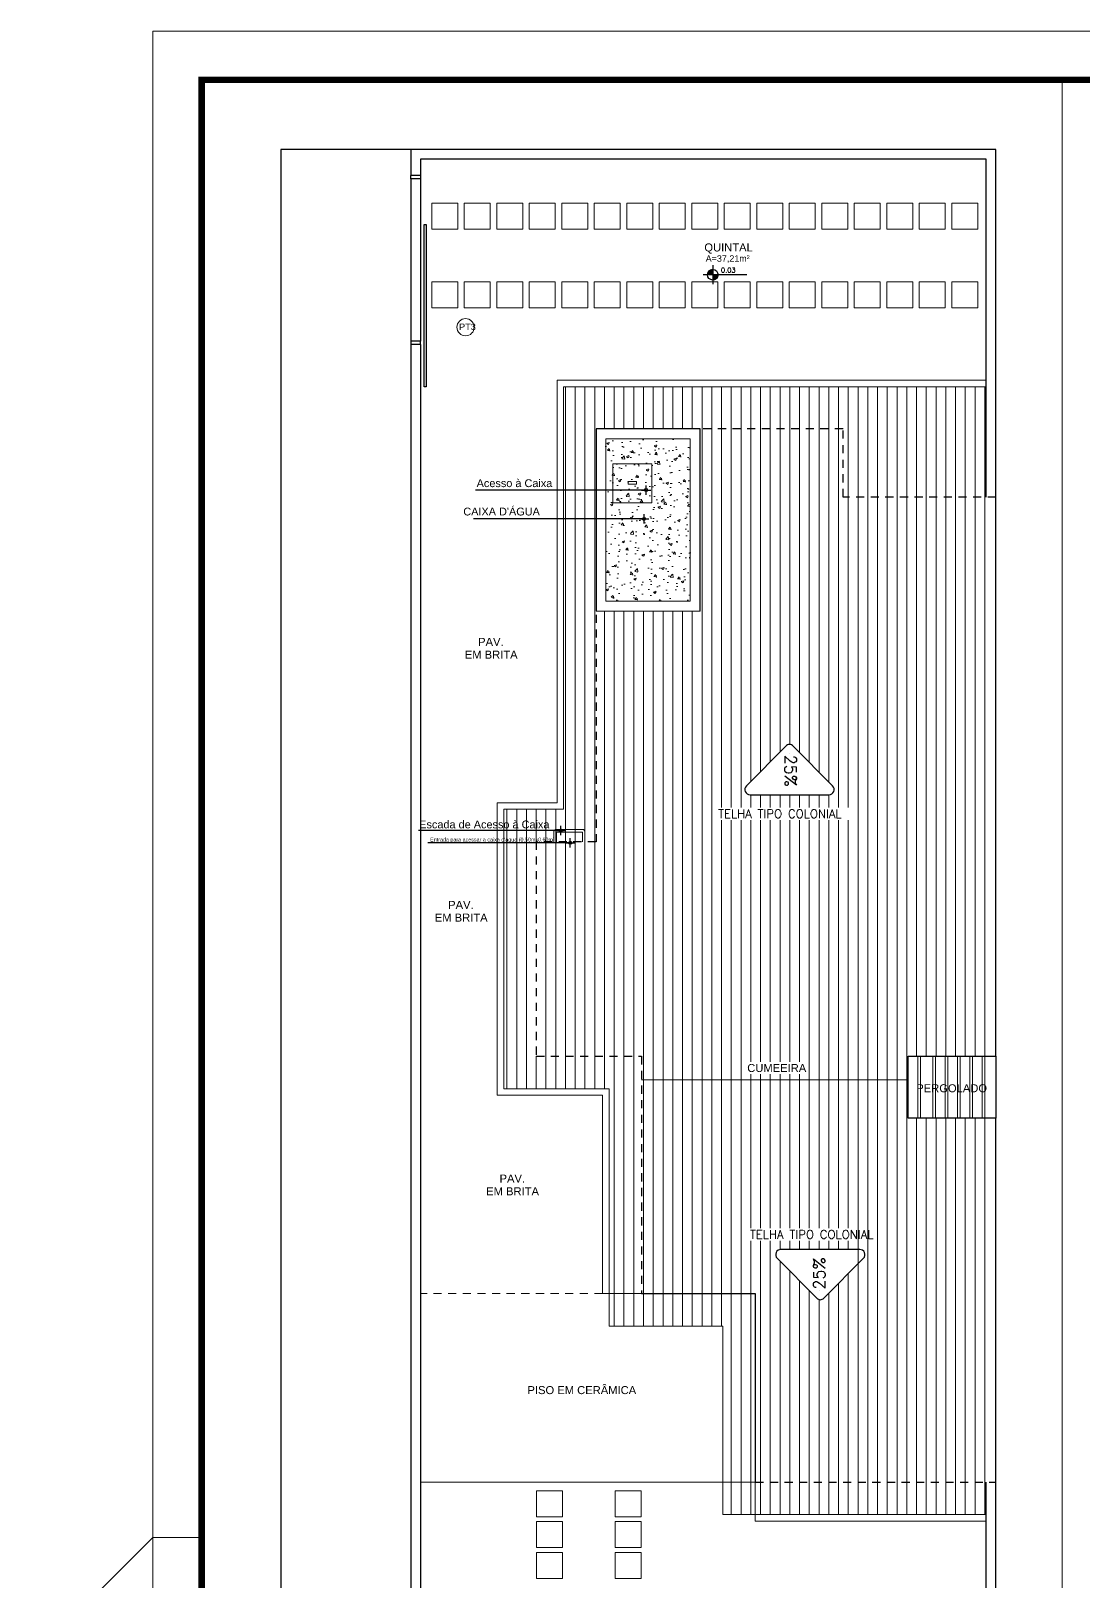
# Model space of a CAD drawing. Header units: millimetres. Extents: x 1345 to 2117, y 1214 to 1365.
# Drawn here: x 1521.14 to 1537.32, y 1272.5 to 1296.34 of the extents above; entities that cross this region are included whole.
import ezdxf

# ---------------------------------------------------------------- set-up
doc = ezdxf.new("R2010")
doc.units = ezdxf.units.MM
doc.header["$LTSCALE"] = 0.5
doc.linetypes.add('HIDDEN', pattern=[0.375, 0.25, -0.125])
doc.linetypes.add('HIDDEN2', pattern=[0.1875, 0.125, -0.0625])
for name, color, linetype in [('02', 2, 'Continuous'), ('08', 8, 'Continuous'), ('Cota', 8, 'Continuous'), ('DIVERSOS', 4, 'Continuous'), ('ESQUADRIA', 3, 'Continuous'), ('ESQUADRIAS', 3, 'Continuous'), ('parede', 2, 'Continuous'), ('PISO', 8, 'Continuous'), ('PORTAS', 3, 'Continuous'), ('PROJEÇÃO', 8, 'HIDDEN2'), ('texto pequeno', 3, 'Continuous'), ('TEXTO2', 3, 'Continuous'), ('TXT_0', 7, 'Continuous')]:
    doc.layers.add(name, color=color, linetype=linetype)
doc.layers.add('E-TXT-W', color=7, linetype='Continuous', lineweight=15)
doc.styles.add('ADITIVOCAD', font='ROMANS.shx')
doc.styles.add('SANSSERIF', font='sas_____.pfb', dxfattribs={"height": 1})
doc.styles.get("Standard").update_dxf_attribs({"font": 'arial.ttf'})
doc.dimstyles.new('ESCALA50', dxfattribs={"dimtxt": 0.1, "dimasz": 0.05, "dimexe": 0.18, "dimexo": 0.06, "dimgap": 0.1, "dimtad": 1, "dimzin": 4, "dimdsep": 46, "dimtxsty": 'Standard', "dimblk": 'BOLA', "dimcen": -0.06, "dimse1": 1, "dimse2": 1, "dimclrd": 7, "dimclrt": 7, "dimadec": 0, "dimazin": 0, "dimtfac": 1, "dimtix": 1, "dimtmove": 0, "dimatfit": 3, "dimldrblk": 'BOLA', "dimfxl": 0, "dimtolj": 1, "dimtzin": 4, "dimarcsym": 0})

# ---------------------------------------------------------------- blocks, each defined once
blk = doc.blocks.new('Adc_nivelpl')
h = blk.add_hatch()
h.set_pattern_fill('_U', color=256, scale=0.005, angle=45, style=0, double=1)
h.set_pattern_definition([(45, (-5.8772514, -3.5161936), (-0.003535534, 0.003535534), []), (135, (-5.8772514, -3.5161936), (-0.003535534, -0.003535534), [])])
h.paths.add_polyline_path([(0.195, -0.087, 0.414214), (0.087, -0.195), (0.195, -0.195)])
h.paths.add_polyline_path([(0.195, -0.195), (0.195, -0.304, 0.414214), (0.304, -0.195)])
for p, q in [((0.195, 0), (0.195, -0.391)), ((0.896, -0.195), (0, -0.195))]:
    blk.add_line(p, q)
blk.add_circle((0.195, -0.195), 0.109)
at = {"flags": 8}
blk.add_attdef('NIVEL', (0.364, -0.15), '', height=0.1, dxfattribs=at)
blk = doc.blocks.new('ADC_SETA3')
blk.add_lwpolyline([(-0.303, 0), (0.303, 0, 0.668179), (0.332, 0.068), (0.028, 0.375, 0.414214), (-0.028, 0.375), (-0.332, 0.068, 0.668179), (-0.303, 0), (-0.303, 0)], format="xyb")
blk = doc.blocks.new('BOLA')
for p, q in [((-1.44, 0), (1.44, 0)), ((0, -1.44), (0, 1.44))]:
    blk.add_line(p, q)
blk.add_circle((0, 0), 0.452)

msp = doc.modelspace()

# ---------------------------------------------------------------- hatches: boundary and pattern name
at = {"layer": 'DIVERSOS', "lineweight": 18}
h = msp.add_hatch(dxfattribs=at)
h.set_pattern_fill('AR-CONC', color=251, scale=0.002, style=0)
h.set_pattern_definition([(50, (160.2281, -8.3435), (0.36436934, -0.03187817), [0.0381, -0.4191]), (355, (160.2281, -8.3435), (-0.07048565, 0.382113286), [0.03048, -0.33528]), (100.451, (160.25846, -8.34616), (0.293885003, 0.350233376), [0.03238, -0.35618]), (46.1842, (160.2281, -8.2419), (0.54215808, -0.08408466), [0.05715, -0.62865]), (96.6356, (160.2733, -8.2489), (0.47480847, 0.49485111), [0.04857, -0.53427]), (351.184, (160.2281, -8.2419), (0.47480921, 0.49485024), [0.04572, -0.50292]), (21, (160.2789, -8.2673), (0.30322976, -0.204531037), [0.0381, -0.4191]), (326, (160.2789, -8.2673), (0.12360406, 0.36837593), [0.03048, -0.33528]), (71.4514, (160.30417, -8.28435), (0.42683298, 0.163845715), [0.03238, -0.35618]), (37.5, (160.2281, -8.3435), (0.0061772065, 0.169110078), [0, -0.331216, 0, -0.34036, 0, -0.33655]), (7.5, (160.2281, -8.3435), (0.133639325, 0.20036115), [0, -0.194056, 0, -0.323596, 0, -0.12827]), (327.5, (160.11482, -8.3435), (0.27118119, -0.011457488), [0, -0.127, 0, -0.39624, 0, -0.52578]), (317.5, (160.06402, -8.3435), (0.296258363, 0.050852982), [0, -0.1651, 0, -0.263144, 0, -0.37338])])
h.paths.add_polyline_path([(1531.281, 1290.066), (1531.281, 1287.566), (1529.981, 1287.566), (1529.981, 1290.066)])
edge = h.paths.add_edge_path(flags=17)
edge.add_line((1531.281, 1290.066), (1531.106, 1289.916))

# ---------------------------------------------------------------- linework, layer by layer
at = {"color": 8}
for p, q in [((1526.981, 1294.066), (1526.981, 1291.566)), ((1527.131, 1294.066), (1527.131, 1291.566))]:
    msp.add_line(p, q, dxfattribs=at)
at = {"layer": '02', "lineweight": 18}
msp.add_lwpolyline([(1523.014, 1251.788), (1584.214, 1251.788), (1584.214, 1296.338), (1523.014, 1296.338)], close=True, dxfattribs=at)
at = {"layer": '02', "lineweight": 18, "const_width": 0.1}
msp.add_lwpolyline([(1523.764, 1252.538), (1583.464, 1252.538), (1583.464, 1295.588), (1523.764, 1295.588)], close=True, dxfattribs=at)
at = {"layer": '02', "lineweight": 18}
for points in [[(1523.764, 1260.937), (1523.764, 1295.588), (1536.999, 1295.588), (1536.999, 1252.538)], [(1553.614, 1252.538), (1553.614, 1295.588), (1536.999, 1295.616), (1536.999, 1261.799)], [(1523.014, 1251.788), (1521.139, 1251.788), (1521.139, 1271.288), (1523.014, 1273.163), (1523.764, 1273.163)]]:
    msp.add_lwpolyline(points, dxfattribs=at)
at = {"layer": '08', "color": 8, "lineweight": 15}
for points in [[(1527.303, 1293.688), (1527.703, 1293.688), (1527.703, 1293.288), (1527.303, 1293.288)], [(1527.803, 1293.688), (1528.203, 1293.688), (1528.203, 1293.288), (1527.803, 1293.288)], [(1528.303, 1293.688), (1528.703, 1293.688), (1528.703, 1293.288), (1528.303, 1293.288)], [(1528.803, 1293.688), (1529.203, 1293.688), (1529.203, 1293.288), (1528.803, 1293.288)], [(1529.303, 1293.688), (1529.703, 1293.688), (1529.703, 1293.288), (1529.303, 1293.288)], [(1529.803, 1293.688), (1530.203, 1293.688), (1530.203, 1293.288), (1529.803, 1293.288)], [(1530.303, 1293.688), (1530.703, 1293.688), (1530.703, 1293.288), (1530.303, 1293.288)], [(1530.803, 1293.688), (1531.203, 1293.688), (1531.203, 1293.288), (1530.803, 1293.288)], [(1531.303, 1293.688), (1531.703, 1293.688), (1531.703, 1293.288), (1531.303, 1293.288)], [(1531.803, 1293.688), (1532.203, 1293.688), (1532.203, 1293.288), (1531.803, 1293.288)], [(1532.303, 1293.688), (1532.703, 1293.688), (1532.703, 1293.288), (1532.303, 1293.288)], [(1532.803, 1293.688), (1533.203, 1293.688), (1533.203, 1293.288), (1532.803, 1293.288)], [(1533.303, 1293.688), (1533.703, 1293.688), (1533.703, 1293.288), (1533.303, 1293.288)], [(1533.803, 1293.688), (1534.203, 1293.688), (1534.203, 1293.288), (1533.803, 1293.288)], [(1534.303, 1293.688), (1534.703, 1293.688), (1534.703, 1293.288), (1534.303, 1293.288)], [(1534.803, 1293.688), (1535.203, 1293.688), (1535.203, 1293.288), (1534.803, 1293.288)], [(1535.303, 1293.688), (1535.703, 1293.688), (1535.703, 1293.288), (1535.303, 1293.288)], [(1527.303, 1292.081), (1527.703, 1292.081), (1527.703, 1292.481), (1527.303, 1292.481)], [(1527.803, 1292.081), (1528.203, 1292.081), (1528.203, 1292.481), (1527.803, 1292.481)], [(1528.303, 1292.081), (1528.703, 1292.081), (1528.703, 1292.481), (1528.303, 1292.481)], [(1528.803, 1292.081), (1529.203, 1292.081), (1529.203, 1292.481), (1528.803, 1292.481)], [(1529.303, 1292.081), (1529.703, 1292.081), (1529.703, 1292.481), (1529.303, 1292.481)], [(1529.803, 1292.081), (1530.203, 1292.081), (1530.203, 1292.481), (1529.803, 1292.481)], [(1530.303, 1292.081), (1530.703, 1292.081), (1530.703, 1292.481), (1530.303, 1292.481)], [(1530.803, 1292.081), (1531.203, 1292.081), (1531.203, 1292.481), (1530.803, 1292.481)], [(1531.303, 1292.081), (1531.703, 1292.081), (1531.703, 1292.481), (1531.303, 1292.481)], [(1531.803, 1292.081), (1532.203, 1292.081), (1532.203, 1292.481), (1531.803, 1292.481)], [(1532.303, 1292.081), (1532.703, 1292.081), (1532.703, 1292.481), (1532.303, 1292.481)], [(1532.803, 1292.081), (1533.203, 1292.081), (1533.203, 1292.481), (1532.803, 1292.481)], [(1533.303, 1292.081), (1533.703, 1292.081), (1533.703, 1292.481), (1533.303, 1292.481)], [(1533.803, 1292.081), (1534.203, 1292.081), (1534.203, 1292.481), (1533.803, 1292.481)], [(1534.303, 1292.081), (1534.703, 1292.081), (1534.703, 1292.481), (1534.303, 1292.481)], [(1534.803, 1292.081), (1535.203, 1292.081), (1535.203, 1292.481), (1534.803, 1292.481)], [(1535.303, 1292.081), (1535.703, 1292.081), (1535.703, 1292.481), (1535.303, 1292.481)], [(1528.916, 1273.483), (1528.916, 1273.883), (1529.316, 1273.883), (1529.316, 1273.483)], [(1530.523, 1273.483), (1530.523, 1273.883), (1530.123, 1273.883), (1530.123, 1273.483)], [(1528.916, 1273.008), (1528.916, 1273.408), (1529.316, 1273.408), (1529.316, 1273.008)], [(1530.523, 1273.008), (1530.523, 1273.408), (1530.123, 1273.408), (1530.123, 1273.008)], [(1528.916, 1272.533), (1528.916, 1272.933), (1529.316, 1272.933), (1529.316, 1272.533)], [(1530.523, 1272.533), (1530.523, 1272.933), (1530.123, 1272.933), (1530.123, 1272.533)]]:
    msp.add_lwpolyline(points, close=True, dxfattribs=at)
at = {"layer": 'Cota', "color": 0, "linetype": 'HIDDEN'}
for p, q in [((1533.631, 1290.216), (1531.433, 1290.216)), ((1533.631, 1289.169), (1533.631, 1290.216)), ((1535.981, 1289.169), (1533.631, 1289.169)), ((1529.831, 1287.357), (1529.831, 1283.866)), ((1529.831, 1283.866), (1528.911, 1283.866)), ((1528.911, 1283.866), (1528.911, 1280.566)), ((1528.911, 1280.566), (1530.531, 1280.566)), ((1530.531, 1280.566), (1530.531, 1276.916)), ((1532.281, 1274.016), (1535.981, 1274.016))]:
    msp.add_line(p, q, dxfattribs=at)
at = {"layer": 'Cota', "color": 0, "linetype": 'Continuous'}
for p, q in [((1535.981, 1280.566), (1535.981, 1289.169)), ((1534.631, 1279.616), (1534.631, 1280.566)), ((1534.631, 1280.566), (1535.981, 1280.566)), ((1535.981, 1279.616), (1534.631, 1279.616)), ((1535.981, 1274.016), (1535.981, 1279.616)), ((1530.531, 1276.916), (1532.281, 1276.916)), ((1532.281, 1276.916), (1532.281, 1274.016))]:
    msp.add_line(p, q, dxfattribs=at)
for points in [[(1531.431, 1287.416), (1531.431, 1290.216), (1529.831, 1290.216)], [(1529.831, 1290.216), (1529.831, 1287.416)]]:
    msp.add_lwpolyline(points, dxfattribs=at)
at = {"layer": 'DIVERSOS', "color": 8, "lineweight": 18}
for p, q in [((1534.781, 1280.566), (1534.781, 1279.616)), ((1534.821, 1280.566), (1534.821, 1279.616)), ((1535.011, 1280.566), (1535.011, 1279.616)), ((1535.051, 1280.566), (1535.051, 1279.616)), ((1535.201, 1280.566), (1535.201, 1279.616)), ((1535.241, 1280.566), (1535.241, 1279.616)), ((1535.391, 1280.566), (1535.391, 1279.616)), ((1535.431, 1280.566), (1535.431, 1279.616)), ((1535.581, 1280.566), (1535.581, 1279.616)), ((1535.621, 1280.566), (1535.621, 1279.616)), ((1535.771, 1280.566), (1535.771, 1279.616)), ((1535.811, 1280.566), (1535.811, 1279.616))]:
    msp.add_line(p, q, dxfattribs=at)
at = {"layer": 'DIVERSOS', "color": 8, "lineweight": 15}
for p, q in [((1530.531, 1276.916), (1529.931, 1276.916)), ((1527.131, 1274.016), (1532.281, 1274.016))]:
    msp.add_line(p, q, dxfattribs=at)
at = {"layer": 'DIVERSOS', "color": 8, "lineweight": 18}
msp.add_lwpolyline([(1530.323, 1289.409), (1530.455, 1289.409), (1530.455, 1289.367), (1530.323, 1289.367)], close=True, dxfattribs=at)
at = {"layer": 'E-TXT-W', "color": 8}
for p, q in [((1529.361, 1290.216), (1529.361, 1290.866)), ((1529.511, 1290.216), (1529.511, 1290.866)), ((1529.661, 1290.216), (1529.661, 1290.866)), ((1529.811, 1290.216), (1529.811, 1290.866)), ((1529.961, 1290.216), (1529.961, 1290.866)), ((1530.111, 1290.216), (1530.111, 1290.866)), ((1530.261, 1290.216), (1530.261, 1290.866)), ((1530.411, 1290.216), (1530.411, 1290.866)), ((1530.561, 1290.216), (1530.561, 1290.866)), ((1530.711, 1290.216), (1530.711, 1290.866)), ((1530.861, 1290.216), (1530.861, 1290.866)), ((1531.011, 1290.216), (1531.011, 1290.866)), ((1531.161, 1290.216), (1531.161, 1290.866)), ((1531.311, 1290.216), (1531.311, 1290.866)), ((1531.461, 1280.206), (1531.461, 1290.866)), ((1531.611, 1280.206), (1531.611, 1290.866)), ((1531.761, 1284.395), (1531.761, 1290.866)), ((1531.911, 1284.395), (1531.911, 1290.866)), ((1532.061, 1284.395), (1532.061, 1290.866)), ((1532.211, 1284.794), (1532.211, 1290.866)), ((1532.361, 1284.945), (1532.361, 1290.866)), ((1532.511, 1285.097), (1532.511, 1290.866)), ((1532.661, 1285.248), (1532.661, 1290.866)), ((1532.811, 1285.362), (1532.811, 1290.866)), ((1532.961, 1285.24), (1532.961, 1290.866)), ((1533.111, 1285.088), (1533.111, 1290.866)), ((1533.261, 1284.937), (1533.261, 1290.866)), ((1533.411, 1284.786), (1533.411, 1290.866)), ((1533.561, 1284.395), (1533.561, 1290.866)), ((1533.711, 1284.395), (1533.711, 1290.866)), ((1533.861, 1273.516), (1533.861, 1290.866)), ((1534.011, 1273.516), (1534.011, 1290.866)), ((1534.161, 1280.206), (1534.161, 1290.866)), ((1534.311, 1280.206), (1534.311, 1290.866)), ((1534.461, 1280.206), (1534.461, 1290.866)), ((1534.611, 1280.716), (1534.611, 1290.866)), ((1534.611, 1279.466), (1534.611, 1290.866)), ((1534.761, 1280.566), (1534.761, 1290.866)), ((1534.761, 1280.566), (1534.761, 1290.866)), ((1534.911, 1280.566), (1534.911, 1290.866)), ((1534.911, 1280.566), (1534.911, 1290.866)), ((1535.061, 1280.566), (1535.061, 1290.866)), ((1535.061, 1280.566), (1535.061, 1290.866)), ((1535.211, 1280.566), (1535.211, 1290.866)), ((1535.361, 1280.566), (1535.361, 1290.866)), ((1535.511, 1280.566), (1535.511, 1290.866)), ((1535.661, 1280.566), (1535.661, 1290.866)), ((1535.811, 1286.011), (1535.811, 1290.866)), ((1529.361, 1280.066), (1529.361, 1290.216)), ((1529.511, 1280.066), (1529.511, 1290.216)), ((1529.661, 1280.066), (1529.661, 1290.216)), ((1529.811, 1280.066), (1529.811, 1290.216)), ((1533.411, 1289.012), (1533.411, 1290.066)), ((1534.161, 1273.516), (1534.161, 1289.169)), ((1534.311, 1273.516), (1534.311, 1289.169)), ((1534.461, 1273.516), (1534.461, 1289.169)), ((1535.811, 1281.666), (1535.811, 1289.169)), ((1535.811, 1280.566), (1535.811, 1289.169)), ((1534.161, 1288.202), (1534.161, 1288.35)), ((1534.011, 1280.206), (1534.011, 1288.041)), ((1533.861, 1284.395), (1533.861, 1287.879)), ((1529.961, 1280.066), (1529.961, 1287.416)), ((1530.111, 1276.416), (1530.111, 1287.416)), ((1530.261, 1276.416), (1530.261, 1287.416)), ((1530.411, 1276.416), (1530.411, 1287.416)), ((1530.561, 1276.416), (1530.561, 1287.416)), ((1530.711, 1280.206), (1530.711, 1287.416)), ((1530.861, 1280.206), (1530.861, 1287.416)), ((1531.011, 1280.206), (1531.011, 1287.416)), ((1531.161, 1280.206), (1531.161, 1287.416)), ((1531.311, 1280.206), (1531.311, 1287.416)), ((1532.811, 1285.225), (1532.811, 1285.225)), ((1532.211, 1284.395), (1532.211, 1284.589)), ((1532.361, 1284.395), (1532.361, 1284.589)), ((1532.511, 1284.395), (1532.511, 1284.589)), ((1532.661, 1284.395), (1532.661, 1284.589)), ((1532.811, 1284.395), (1532.811, 1284.589)), ((1532.961, 1284.395), (1532.961, 1284.589)), ((1533.111, 1284.395), (1533.111, 1284.589)), ((1533.261, 1284.395), (1533.261, 1284.589)), ((1533.411, 1284.395), (1533.411, 1284.589)), ((1528.461, 1280.066), (1528.461, 1284.366)), ((1528.611, 1280.066), (1528.611, 1284.366)), ((1528.761, 1280.066), (1528.761, 1284.366)), ((1528.911, 1283.866), (1528.911, 1284.366)), ((1529.061, 1283.866), (1529.061, 1284.366)), ((1529.211, 1280.066), (1529.211, 1284.366)), ((1531.761, 1280.206), (1531.761, 1284.198)), ((1531.911, 1280.206), (1531.911, 1284.198)), ((1532.061, 1280.206), (1532.061, 1284.198)), ((1532.211, 1280.482), (1532.211, 1284.198)), ((1532.361, 1280.482), (1532.361, 1284.198)), ((1532.511, 1280.482), (1532.511, 1284.198)), ((1532.661, 1280.482), (1532.661, 1284.198)), ((1532.811, 1280.482), (1532.811, 1284.198)), ((1532.961, 1280.482), (1532.961, 1284.198)), ((1533.111, 1280.206), (1533.111, 1284.198)), ((1533.261, 1280.206), (1533.261, 1284.198)), ((1533.411, 1280.206), (1533.411, 1284.198)), ((1533.561, 1280.206), (1533.561, 1284.198)), ((1533.711, 1280.206), (1533.711, 1284.198)), ((1533.861, 1280.206), (1533.861, 1284.198)), ((1529.061, 1280.566), (1529.061, 1283.866)), ((1528.911, 1280.066), (1528.911, 1280.566)), ((1529.061, 1280.066), (1529.061, 1280.566)), ((1530.711, 1276.416), (1530.711, 1280.206)), ((1530.861, 1276.416), (1530.861, 1280.206)), ((1531.011, 1276.416), (1531.011, 1280.206)), ((1531.161, 1276.416), (1531.161, 1280.206)), ((1531.311, 1276.416), (1531.311, 1280.206)), ((1531.461, 1276.416), (1531.461, 1280.206)), ((1531.611, 1276.416), (1531.611, 1280.206)), ((1531.761, 1276.416), (1531.761, 1280.206)), ((1531.911, 1273.516), (1531.911, 1280.206)), ((1532.061, 1273.516), (1532.061, 1280.206)), ((1532.211, 1280.206), (1532.211, 1280.289)), ((1532.211, 1277.924), (1532.211, 1280.206)), ((1532.361, 1280.206), (1532.361, 1280.289)), ((1532.361, 1277.924), (1532.361, 1280.206)), ((1532.511, 1280.206), (1532.511, 1280.289)), ((1532.511, 1277.924), (1532.511, 1280.206)), ((1532.661, 1280.206), (1532.661, 1280.289)), ((1532.661, 1277.924), (1532.661, 1280.206)), ((1532.811, 1280.206), (1532.811, 1280.289)), ((1532.811, 1277.924), (1532.811, 1280.206)), ((1532.961, 1280.206), (1532.961, 1280.289)), ((1532.961, 1277.924), (1532.961, 1280.206)), ((1533.111, 1277.924), (1533.111, 1280.206)), ((1533.261, 1277.924), (1533.261, 1280.206)), ((1533.411, 1277.924), (1533.411, 1280.206)), ((1533.561, 1277.924), (1533.561, 1280.206)), ((1533.711, 1277.924), (1533.711, 1280.206)), ((1533.861, 1277.924), (1533.861, 1280.206)), ((1534.011, 1277.924), (1534.011, 1280.206)), ((1534.161, 1277.924), (1534.161, 1280.206)), ((1534.311, 1277.924), (1534.311, 1280.206)), ((1534.461, 1273.516), (1534.461, 1280.206)), ((1534.611, 1273.516), (1534.611, 1279.466)), ((1534.761, 1273.516), (1534.761, 1279.616)), ((1534.911, 1273.516), (1534.911, 1279.616)), ((1535.061, 1273.516), (1535.061, 1279.616)), ((1535.211, 1273.516), (1535.211, 1279.616)), ((1535.361, 1273.516), (1535.361, 1279.616)), ((1535.511, 1273.516), (1535.511, 1279.616)), ((1535.661, 1273.516), (1535.661, 1279.616)), ((1535.811, 1273.516), (1535.811, 1279.616)), ((1532.211, 1273.516), (1532.211, 1277.727)), ((1532.361, 1273.516), (1532.361, 1277.727)), ((1532.511, 1273.516), (1532.511, 1277.727)), ((1532.661, 1277.594), (1532.661, 1277.727)), ((1532.811, 1277.595), (1532.811, 1277.727)), ((1532.961, 1277.595), (1532.961, 1277.727)), ((1533.111, 1277.595), (1533.111, 1277.727)), ((1533.261, 1277.595), (1533.261, 1277.727)), ((1533.411, 1277.595), (1533.411, 1277.727)), ((1533.561, 1277.595), (1533.561, 1277.727)), ((1533.711, 1277.595), (1533.711, 1277.727)), ((1533.861, 1277.595), (1533.861, 1277.727)), ((1534.011, 1273.516), (1534.011, 1277.727)), ((1534.161, 1273.516), (1534.161, 1277.727)), ((1534.311, 1273.516), (1534.311, 1277.727)), ((1532.661, 1273.516), (1532.661, 1277.415)), ((1533.861, 1273.516), (1533.861, 1277.374)), ((1532.811, 1273.516), (1532.811, 1277.263)), ((1532.961, 1273.516), (1532.961, 1277.112)), ((1533.561, 1273.516), (1533.561, 1277.071)), ((1533.711, 1273.516), (1533.711, 1277.223)), ((1533.111, 1273.516), (1533.111, 1276.961)), ((1533.261, 1276.959), (1533.261, 1276.959)), ((1533.261, 1273.516), (1533.261, 1276.825)), ((1533.411, 1273.516), (1533.411, 1276.92))]:
    msp.add_line(p, q, dxfattribs=at)
at = {"layer": 'E-TXT-W'}
msp.add_line((1534.611, 1280.206), (1530.531, 1280.206), dxfattribs=at)
at = {"layer": 'ESQUADRIA', "lineweight": 18}
for p, q in [((1529.181, 1283.866), (1529.181, 1284.016)), ((1529.221, 1284.056), (1529.621, 1284.056)), ((1529.221, 1283.866), (1529.221, 1284.016)), ((1529.221, 1284.016), (1529.621, 1284.016)), ((1529.621, 1284.016), (1529.621, 1283.866)), ((1529.661, 1284.016), (1529.661, 1283.866))]:
    msp.add_line(p, q, dxfattribs=at)
for centre, start, end in [((1529.221, 1284.016), 90, 180), ((1529.621, 1284.016), 0, 90)]:
    msp.add_arc(centre, 0.04, start, end, dxfattribs=at)
at = {"layer": 'ESQUADRIAS', "color": 8, "lineweight": 18}
msp.add_lwpolyline([(1530.089, 1289.078), (1530.689, 1289.078), (1530.689, 1289.678), (1530.089, 1289.678)], close=True, dxfattribs=at)
at = {"layer": 'parede', "color": 8, "lineweight": 30}
for p, q in [((1535.981, 1294.516), (1524.981, 1294.516)), ((1524.981, 1294.516), (1524.981, 1258.89)), ((1526.981, 1294.516), (1526.981, 1294.116)), ((1535.981, 1289.169), (1535.981, 1294.516)), ((1535.831, 1294.366), (1527.131, 1294.366)), ((1527.131, 1294.366), (1527.131, 1294.116)), ((1535.831, 1289.169), (1535.831, 1294.366)), ((1526.981, 1291.516), (1526.981, 1261.517)), ((1527.131, 1291.516), (1527.131, 1266.474)), ((1535.981, 1280.566), (1535.981, 1279.616)), ((1535.831, 1267.008), (1535.831, 1274.016)), ((1535.981, 1266.516), (1535.981, 1274.016))]:
    msp.add_line(p, q, dxfattribs=at)
at = {"layer": 'parede', "color": 8}
for p, q in [((1527.131, 1294.116), (1526.981, 1294.116)), ((1527.131, 1291.516), (1526.981, 1291.516))]:
    msp.add_line(p, q, dxfattribs=at)
at = {"layer": 'parede', "color": 0, "linetype": 'Continuous', "lineweight": 15}
for p, q in [((1531.281, 1290.066), (1529.981, 1290.066)), ((1529.981, 1290.066), (1529.981, 1287.566)), ((1531.281, 1287.566), (1531.281, 1290.066)), ((1531.281, 1287.566), (1529.981, 1287.566)), ((1531.431, 1287.416), (1529.831, 1287.416))]:
    msp.add_line(p, q, dxfattribs=at)
at = {"layer": 'PISO', "color": 8, "lineweight": 15}
for p, q in [((1529.231, 1290.966), (1529.231, 1284.466)), ((1529.231, 1290.966), (1535.831, 1290.966)), ((1528.311, 1279.966), (1528.311, 1284.466)), ((1529.231, 1284.466), (1528.311, 1284.466)), ((1529.931, 1279.966), (1528.311, 1279.966)), ((1529.931, 1276.916), (1529.931, 1279.966)), ((1532.281, 1274.016), (1532.281, 1273.516)), ((1532.281, 1273.416), (1532.281, 1273.516)), ((1535.831, 1273.416), (1532.281, 1273.416))]:
    msp.add_line(p, q, dxfattribs=at)
at = {"layer": 'PISO', "color": 8, "linetype": 'HIDDEN', "lineweight": 15}
msp.add_line((1529.931, 1276.916), (1527.131, 1276.916), dxfattribs=at)
at = {"layer": 'PISO', "color": 8, "lineweight": 15}
msp.add_circle((1527.823, 1291.782), 0.133, dxfattribs=at)
at = {"layer": 'PORTAS', "color": 8}
for points in [[(1527.131, 1294.116), (1527.131, 1294.066), (1526.981, 1294.066), (1526.981, 1294.116)], [(1527.131, 1291.516), (1527.131, 1291.566), (1526.981, 1291.566), (1526.981, 1291.516)]]:
    msp.add_lwpolyline(points, dxfattribs=at)
msp.add_lwpolyline([(1527.218, 1293.364), (1527.218, 1290.864), (1527.188, 1290.864), (1527.188, 1293.364)], close=True, dxfattribs=at)
at = {"layer": 'PROJEÇÃO', "color": 1, "linetype": 'Continuous', "lineweight": 15}
for p, q in [((1529.331, 1290.866), (1529.331, 1284.366)), ((1529.331, 1290.866), (1535.831, 1290.866)), ((1528.411, 1280.066), (1528.411, 1284.366)), ((1529.331, 1284.366), (1528.411, 1284.366)), ((1530.031, 1280.066), (1528.411, 1280.066)), ((1530.031, 1276.416), (1530.031, 1280.066)), ((1530.031, 1276.416), (1531.781, 1276.416)), ((1531.781, 1276.416), (1531.781, 1273.516)), ((1535.831, 1273.516), (1531.781, 1273.516))]:
    msp.add_line(p, q, dxfattribs=at)

# ---------------------------------------------------------------- block references
at = {"layer": 'DIVERSOS', "lineweight": 18, "xscale": 2, "yscale": 2, "zscale": 2}
msp.add_blockref('ADC_SETA3', (1532.807, 1284.589), dxfattribs=at)
at = {"layer": 'DIVERSOS', "lineweight": 18, "xscale": 2, "yscale": 2, "zscale": 2, "rotation": 180}
msp.add_blockref('ADC_SETA3', (1533.281, 1277.595), dxfattribs=at)
at = {"layer": 'TXT_0', "color": 8, "lineweight": 15}
ref = msp.add_blockref('Adc_nivelpl', (1531.48, 1292.735), dxfattribs=dict(at, xscale=0.75, yscale=0.75, zscale=0.75))
ref.add_attrib('NIVEL', '0.03', (1531.753, 1292.622), dxfattribs={"height": 0.075, "style": 'ADITIVOCAD', "flags": 8})

# ---------------------------------------------------------------- texts
at = {"layer": 'DIVERSOS', "color": 8, "lineweight": 15, "insert": (1527.723, 1291.838), "char_height": 0.1011, "width": 0.37308, "attachment_point": 1}
msp.add_mtext('{\\C3;PT3}', dxfattribs=at)
at = {"layer": 'texto pequeno', "lineweight": 18, "style": 'SANSSERIF'}
for s, height, p in [('Acesso à Caixa', 0.12, (1527.994, 1289.322)), ("CAIXA D'ÁGUA", 0.12, (1527.789, 1288.886)), ('Escada de Acesso à Caixa', 0.12, (1527.111, 1284.073)), ("Entrada para acessar a caixa d'água (0,50mx0,60m)", 0.05898, (1527.279, 1283.87))]:
    msp.add_text(s, height=height, dxfattribs=at).set_placement(p)
at = {"layer": 'TEXTO2', "color": 8, "lineweight": 15, "style": 'SANSSERIF'}
for s, height, p in [('QUINTAL', 0.1231, (1531.497, 1292.947)), ('PAV.', 0.1231, (1528.017, 1286.88)), ('EM BRITA', 0.1231, (1527.812, 1286.683)), ('EM BRITA', 0.1231, (1527.351, 1282.638)), ('PAV.', 0.1231, (1527.556, 1282.834)), ('CUMEEIRA', 0.1231, (1532.157, 1280.325)), ('PERGOLADO', 0.1231, (1534.757, 1280.013)), ('PAV.', 0.1231, (1528.347, 1278.624)), ('EM BRITA', 0.1231, (1528.141, 1278.428)), ('PISO EM CERÂMICA', 0.12312, (1528.776, 1275.37))]:
    msp.add_text(s, height=height, dxfattribs=at).set_placement(p)
at = {"layer": 'TEXTO2', "color": 8, "lineweight": 18, "ltscale": 0.4, "style": 'ADITIVOCAD'}
for rotation, p in [(270, (1532.733, 1285.206)), (90, (1533.355, 1276.978))]:
    msp.add_text('25%%%', height=0.18, rotation=rotation, dxfattribs=at).set_placement(p)
for p in [(1531.709, 1284.231), (1532.199, 1277.76)]:
    msp.add_text('TELHA TIPO COLONIAL', height=0.13122, dxfattribs=at).set_placement(p)
at = {"layer": 'TXT_0', "color": 8, "lineweight": 15, "style": 'SANSSERIF'}
msp.add_text('A=37,21m²', height=0.0985, dxfattribs=at).set_placement((1531.518, 1292.789))

# ---------------------------------------------------------------- leaders
at = {"lineweight": 18}
for points in [[(1530.6, 1289.277), (1527.978, 1289.277)], [(1530.569, 1288.833), (1527.947, 1288.833)], [(1529.288, 1284.041), (1527.098, 1284.041)], [(1529.434, 1283.851), (1527.244, 1283.851)]]:
    msp.add_leader(points, dimstyle='ESCALA50', override={"dimgap": 0.1, "dimtad": 0}, dxfattribs=at)

doc.saveas('drawing.dxf')
